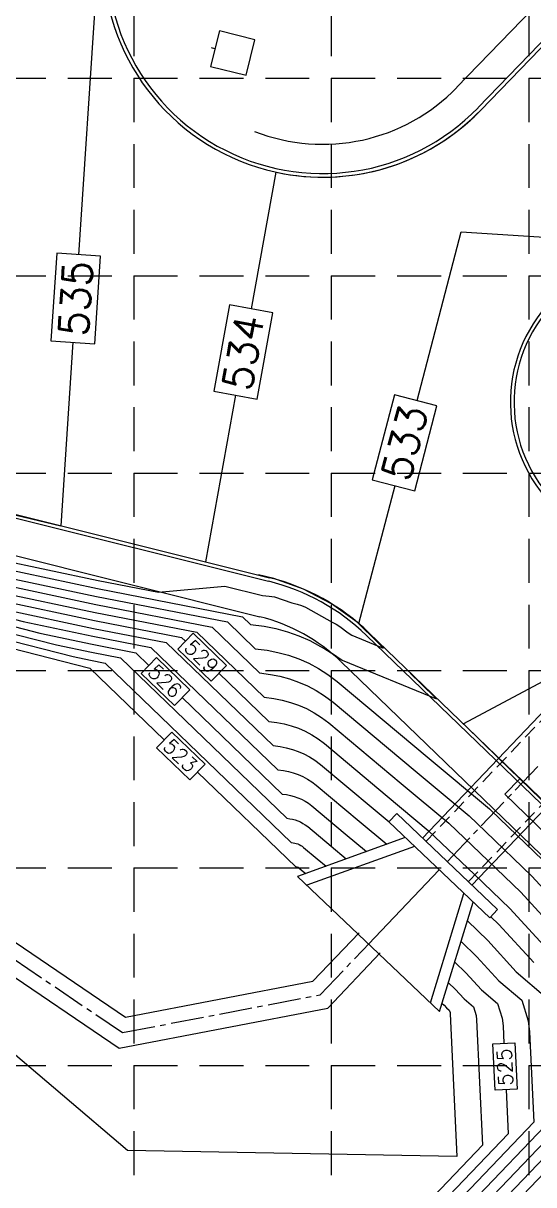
# Model space of a CAD drawing. Header units: feet. Extents: x 2597001 to 2598732, y 7017887 to 7019952.
# Drawn here: x 2598013.2 to 2598083, y 7018493.3 to 7018652.1 of the extents above; entities that cross this region are included whole.
import ezdxf

# ---------------------------------------------------------------- set-up
doc = ezdxf.new("R2010")
doc.units = ezdxf.units.FT
doc.header["$LTSCALE"] = 30
doc.header["$MEASUREMENT"] = 0
for name, pattern in [('18358A-BASE-GRAD$0$CENTER2', [1.125, 0.75, -0.125, 0.125, -0.125]), ('18358A-BASE-GRAD$0$HIDDEN2', [0.1875, 0.125, -0.0625]), ('HIDDEN', [0.375, 0.25, -0.125])]:
    doc.linetypes.add(name, pattern=pattern)
doc.layers.get('0').update_dxf_attribs({"linetype": 'CONTINUOUS'})
for name, color, linetype in [('18358A-BASE-GRAD$0$D-STORM-SYM', 1, 'CONTINUOUS'), ('GRID', 254, 'HIDDEN'), ('PC', 35, 'CONTINUOUS'), ('STORM', 5, 'CONTINUOUS')]:
    doc.layers.add(name, color=color, linetype=linetype)
for name, color, linetype, lineweight in [('18358A-BASE-SITE$0$A-Sidewalk', 241, 'CONTINUOUS', 20), ('18358A-BASE-SITE$0$A-Tree', 7, 'CONTINUOUS', 20), ('18358A-BASE-SITE$0$A-WALK', 241, 'CONTINUOUS', 20), ('18358A-BASE-SITE$0$Curb', 1, 'CONTINUOUS', 9)]:
    doc.layers.add(name, color=color, linetype=linetype, lineweight=lineweight)
doc.styles.add('L0.10-P', font='simplex.shx', dxfattribs={"height": 0.1})
doc.styles.add('L100', font='simplex.shx', dxfattribs={"height": 2})

# ---------------------------------------------------------------- blocks, each defined once
blk = doc.blocks.new('18358A-BASE-SITE$0$Treewell 60')
at = {"layer": '18358A-BASE-SITE$0$A-Tree'}
blk.add_line((-6, 0), (0, 0), dxfattribs=at)
blk.add_lwpolyline([(-66, -30), (-6, -30), (-6, 30), (-66, 30)], close=True, dxfattribs=at)

msp = doc.modelspace()

# ---------------------------------------------------------------- linework, layer by layer
at = {"color": 253, "linetype": '18358A-BASE-GRAD$0$CENTER2'}
msp.add_line((2598070.09, 7018536.36), (2598060.44, 7018526.22), dxfattribs=at)
msp.add_line((2598070.09, 7018536.36), (2598060.44, 7018526.22), dxfattribs=at)
at = {"layer": '18358A-BASE-GRAD$0$D-STORM-SYM', "color": 5}
for p, q in [((2598081.13, 7018548.84), (2598079.04, 7018546.69)), ((2598081.13, 7018548.84), (2598079.04, 7018546.69)), ((2598088.32, 7018541.9), (2598081.13, 7018548.84)), ((2598088.32, 7018541.9), (2598081.13, 7018548.84)), ((2598079.04, 7018546.69), (2598086.24, 7018539.74)), ((2598079.04, 7018546.69), (2598086.24, 7018539.74)), ((2598064.27, 7018544.05), (2598063.2, 7018542.92)), ((2598064.27, 7018544.05), (2598063.2, 7018542.92)), ((2598076.98, 7018529.79), (2598063.2, 7018542.92)), ((2598076.98, 7018529.79), (2598063.2, 7018542.92)), ((2598078.05, 7018530.92), (2598064.27, 7018544.05)), ((2598078.05, 7018530.92), (2598064.27, 7018544.05)), ((2598065.45, 7018540.77), (2598050.73, 7018535.47)), ((2598065.45, 7018540.77), (2598050.73, 7018535.47)), ((2598066.71, 7018539.57), (2598051.99, 7018534.27)), ((2598066.71, 7018539.57), (2598051.99, 7018534.27)), ((2598070.14, 7018516.98), (2598050.73, 7018535.47)), ((2598070.14, 7018516.98), (2598050.73, 7018535.47)), ((2598068.88, 7018518.18), (2598073.47, 7018533.14)), ((2598068.88, 7018518.18), (2598073.47, 7018533.14)), ((2598070.14, 7018516.98), (2598074.73, 7018531.94)), ((2598070.14, 7018516.98), (2598074.73, 7018531.94)), ((2598078.05, 7018530.92), (2598076.98, 7018529.79)), ((2598078.05, 7018530.92), (2598076.98, 7018529.79))]:
    msp.add_line(p, q, dxfattribs=at)
at = {"layer": '18358A-BASE-SITE$0$A-Sidewalk', "color": 7}
msp.add_line((2598072.51, 7018643.38), (2598132.65, 7018705.66), dxfattribs=at)
msp.add_arc((2598054.17, 7018661.09), 25.5, 248.5762, 316, dxfattribs=at)
at = {"layer": '18358A-BASE-SITE$0$A-WALK', "color": 7}
for p, q in [((2597965.12, 7018591.04), (2598045.56, 7018570.98)), ((2598093.94, 7018528.83), (2598056.66, 7018564.83))]:
    msp.add_line(p, q, dxfattribs=at)
msp.add_arc((2598039.64, 7018547.21), 24.5, 46, 76, dxfattribs=at)
at = {"layer": '18358A-BASE-SITE$0$Curb', "color": 7}
for p, q in [((2598075.39, 7018640.6), (2598150.2, 7018718.07)), ((2598075.75, 7018640.25), (2598150.56, 7018717.72)), ((2597956.7, 7018598.29), (2598046.77, 7018575.83)), ((2597961.13, 7018597.7), (2598046.89, 7018576.32)), ((2598097.41, 7018532.42), (2598060.13, 7018568.43)), ((2598097.76, 7018532.78), (2598060.48, 7018568.79))]:
    msp.add_line(p, q, dxfattribs=at)
for centre, radius, start, end in [((2598054.17, 7018661.09), 30, 165.4862, 316), ((2598054.17, 7018661.09), 29.5, 165.4862, 316), ((2598099.81, 7018600.31), 20, 136, 226), ((2598099.81, 7018600.31), 20, 136, 226), ((2598099.81, 7018600.31), 19.5, 136, 226), ((2598039.64, 7018547.21), 30, 46, 76), ((2598039.64, 7018547.21), 29.5, 46, 76)]:
    msp.add_arc(centre, radius, start, end, dxfattribs=at)
at = {"layer": 'GRID', "color": 252, "linetype": 'HIDDEN', "lineweight": 0, "ltscale": 0.8}
for p, q in [((2598028.33, 7018941.62), (2598028.33, 7017996.5)), ((2598055.33, 7018941.62), (2598055.33, 7017996.5)), ((2598082.33, 7018941.62), (2598082.33, 7017996.5)), ((2597029.33, 7018644.62), (2598703.33, 7018644.62)), ((2597029.33, 7018617.62), (2598703.33, 7018617.62)), ((2597029.33, 7018590.62), (2598703.33, 7018590.62)), ((2597029.33, 7018563.62), (2598703.33, 7018563.62)), ((2597029.33, 7018536.62), (2598703.33, 7018536.62)), ((2597029.33, 7018509.62), (2598703.33, 7018509.62))]:
    msp.add_line(p, q, dxfattribs=at)
at = {"layer": 'PC', "color": 35}
for p, q in [((2598125.06, 7018691.32), (2598075.75, 7018640.25)), ((2598023.91, 7018667.57), (2598020.8, 7018620.49)), ((2598047.77, 7018631.78), (2598044.39, 7018613.1)), ((2598067.07, 7018600.53), (2598073.09, 7018623.61)), ((2598073.09, 7018623.61), (2598093.24, 7018622.31)), ((2598017.81, 7018620.68), (2598017.02, 7018608.71)), ((2598023.8, 7018620.29), (2598017.81, 7018620.68)), ((2598023.01, 7018608.32), (2598023.8, 7018620.29)), ((2598041.44, 7018613.63), (2598039.3, 7018601.82)), ((2598047.34, 7018612.56), (2598041.44, 7018613.63)), ((2598045.21, 7018600.75), (2598047.34, 7018612.56)), ((2598017.02, 7018608.71), (2598023.01, 7018608.32)), ((2598020.01, 7018608.51), (2598018.36, 7018583.43)), ((2598039.3, 7018601.82), (2598045.21, 7018600.75)), ((2598042.26, 7018601.29), (2598038.14, 7018578.5)), ((2598063.96, 7018601.34), (2598060.93, 7018589.72)), ((2598069.77, 7018599.82), (2598063.96, 7018601.34)), ((2598066.74, 7018588.21), (2598069.77, 7018599.82)), ((2598060.93, 7018589.72), (2598066.74, 7018588.21)), ((2598059.11, 7018570.03), (2598064.04, 7018588.91)), ((2598085.59, 7018562.84), (2598073.38, 7018556.33))]:
    msp.add_line(p, q, dxfattribs=at)
at = {"layer": 'PC', "color": 35, "linetype": 'Continuous', "extrusion": (-0.230406, -0.973095, 0)}
msp.add_line((2598010.15, 7018585.38, 535), (2598018.36, 7018583.43, 535), dxfattribs=at)
msp.add_line((2598010.15, 7018585.38, 535), (2598018.36, 7018583.43, 535), dxfattribs=at)
at = {"layer": 'PC', "color": 35, "linetype": 'Continuous'}
for p, q in [((2597997.31, 7018581.47, 534), (2598023.47, 7018575.94, 534)), ((2597997.31, 7018581.47, 534), (2598023.47, 7018575.94, 534)), ((2597975.86, 7018578.92, 526), (2598015.51, 7018568.72, 526)), ((2597975.86, 7018578.92, 526), (2598015.51, 7018568.72, 526)), ((2598001.86, 7018578.28, 532), (2598023.26, 7018573.76, 532)), ((2598001.86, 7018578.28, 532), (2598023.26, 7018573.76, 532)), ((2597970.03, 7018577.39, 523), (2598022.33, 7018563.93, 523)), ((2597970.03, 7018577.39, 523), (2598022.33, 7018563.93, 523)), ((2598047.49, 7018576.19, 534), (2598045.39, 7018576.69, 534)), ((2598047.49, 7018576.19, 534), (2598045.39, 7018576.69, 534)), ((2598006.41, 7018575.09, 530), (2598023.05, 7018571.57, 530)), ((2598006.41, 7018575.09, 530), (2598023.05, 7018571.57, 530)), ((2598023.47, 7018575.94, 534), (2598031.73, 7018574.33, 534)), ((2598023.47, 7018575.94, 534), (2598031.73, 7018574.33, 534)), ((2598031.73, 7018574.33, 534), (2598040.8, 7018575.16, 534)), ((2598031.73, 7018574.33, 534), (2598040.8, 7018575.16, 534)), ((2597993.68, 7018573.32, 525), (2598017.78, 7018567.12, 525)), ((2597993.68, 7018573.32, 525), (2598017.78, 7018567.12, 525)), ((2598046.83, 7018573.81, 534), (2598047.55, 7018573.71, 534)), ((2598046.83, 7018573.81, 534), (2598047.55, 7018573.71, 534)), ((2598023.16, 7018572.67, 531), (2598039.05, 7018569.56, 531)), ((2598023.16, 7018572.67, 531), (2598039.05, 7018569.56, 531)), ((2598051.28, 7018572.5, 534), (2598051.83, 7018572.29, 534)), ((2598051.28, 7018572.5, 534), (2598051.83, 7018572.29, 534)), ((2598043.22, 7018570.97, 533), (2598044.31, 7018569.93, 533)), ((2598043.22, 7018570.97, 533), (2598044.31, 7018569.93, 533)), ((2598022.85, 7018569.39, 528), (2598032.78, 7018567.45, 528)), ((2598022.85, 7018569.39, 528), (2598032.78, 7018567.45, 528)), ((2598036.45, 7018568.72, 529), (2598041.01, 7018564.32, 529)), ((2598036.45, 7018568.72, 529), (2598041.01, 7018564.32, 529)), ((2598036.96, 7018568.86, 530), (2598046.16, 7018559.99, 530)), ((2598036.96, 7018568.86, 530), (2598046.16, 7018559.99, 530)), ((2598017.78, 7018567.12, 525), (2598022.54, 7018566.12, 525)), ((2598017.78, 7018567.12, 525), (2598022.54, 7018566.12, 525)), ((2598034.87, 7018568.16, 529), (2598035.41, 7018567.64, 529)), ((2598034.87, 7018568.16, 529), (2598035.41, 7018567.64, 529)), ((2598062.43, 7018566.68, 534), (2598061.72, 7018567.39, 534)), ((2598062.43, 7018566.68, 534), (2598061.72, 7018567.39, 534)), ((2598031.44, 7018565.39, 526), (2598036, 7018560.99, 526)), ((2598031.44, 7018565.39, 526), (2598036, 7018560.99, 526)), ((2598048.03, 7018566.1, 532), (2598049.47, 7018565.71, 532)), ((2598048.03, 7018566.1, 532), (2598049.47, 7018565.71, 532)), ((2598049.47, 7018565.71, 532), (2598050.88, 7018565.21, 532)), ((2598049.47, 7018565.71, 532), (2598050.88, 7018565.21, 532)), ((2598055.33, 7018566.06, 533), (2598055.37, 7018566.02, 533)), ((2598055.33, 7018566.06, 533), (2598055.37, 7018566.02, 533)), ((2598052.25, 7018564.61, 532), (2598053.58, 7018563.9, 532)), ((2598052.25, 7018564.61, 532), (2598053.58, 7018563.9, 532)), ((2598050.86, 7018562.05, 531), (2598052.09, 7018561.51, 531)), ((2598050.86, 7018562.05, 531), (2598052.09, 7018561.51, 531)), ((2598054.86, 7018563.09, 532), (2598056.14, 7018562.13, 532)), ((2598054.86, 7018563.09, 532), (2598056.14, 7018562.13, 532)), ((2598066.12, 7018563.28, 533), (2598066.15, 7018563.31, 533)), ((2598066.12, 7018563.28, 533), (2598066.15, 7018563.31, 533)), ((2598053.28, 7018560.87, 531), (2598054.42, 7018560.15, 531)), ((2598053.28, 7018560.87, 531), (2598054.42, 7018560.15, 531)), ((2598034.96, 7018559.91, 526), (2598048.63, 7018546.73, 526)), ((2598034.96, 7018559.91, 526), (2598048.63, 7018546.73, 526)), ((2598048.61, 7018559.58, 530), (2598049.74, 7018559.27, 530)), ((2598048.61, 7018559.58, 530), (2598049.74, 7018559.27, 530)), ((2598049.74, 7018559.27, 530), (2598050.85, 7018558.88, 530)), ((2598049.74, 7018559.27, 530), (2598050.85, 7018558.88, 530)), ((2598050.85, 7018558.88, 530), (2598051.93, 7018558.41, 530)), ((2598050.85, 7018558.88, 530), (2598051.93, 7018558.41, 530)), ((2598052.97, 7018557.85, 530), (2598053.98, 7018557.21, 530)), ((2598052.97, 7018557.85, 530), (2598053.98, 7018557.21, 530)), ((2598046.78, 7018556.67, 529), (2598047.9, 7018556.52, 529)), ((2598046.78, 7018556.67, 529), (2598047.9, 7018556.52, 529)), ((2598049.87, 7018556.06, 529), (2598050.83, 7018555.72, 529)), ((2598049.87, 7018556.06, 529), (2598050.83, 7018555.72, 529)), ((2598054.99, 7018556.46, 530), (2598064.9, 7018548.18, 530)), ((2598054.99, 7018556.46, 530), (2598064.9, 7018548.18, 530)), ((2598073.38, 7018556.33, 532), (2598073.38, 7018556.33, 532)), ((2598073.38, 7018556.33, 532), (2598073.38, 7018556.33, 532)), ((2598053.54, 7018554.27, 529), (2598054.42, 7018553.62, 529)), ((2598053.54, 7018554.27, 529), (2598054.42, 7018553.62, 529)), ((2598036.02, 7018548.65, 523), (2598031.46, 7018553.05, 523)), ((2598036.02, 7018548.65, 523), (2598031.46, 7018553.05, 523)), ((2598047.4, 7018553.36, 528), (2598048.35, 7018553.23, 528)), ((2598047.4, 7018553.36, 528), (2598048.35, 7018553.23, 528)), ((2598049.18, 7018553.07, 528), (2598050.01, 7018552.84, 528)), ((2598049.18, 7018553.07, 528), (2598050.01, 7018552.84, 528)), ((2598050.01, 7018552.84, 528), (2598050.81, 7018552.55, 528)), ((2598050.01, 7018552.84, 528), (2598050.81, 7018552.55, 528)), ((2598050.81, 7018552.55, 528), (2598051.6, 7018552.21, 528)), ((2598050.81, 7018552.55, 528), (2598051.6, 7018552.21, 528)), ((2598054.42, 7018553.62, 529), (2598062.98, 7018546.46, 529)), ((2598054.42, 7018553.62, 529), (2598062.98, 7018546.46, 529)), ((2598052.37, 7018551.8, 528), (2598053.1, 7018551.34, 528)), ((2598052.37, 7018551.8, 528), (2598053.1, 7018551.34, 528)), ((2598053.1, 7018551.34, 528), (2598053.84, 7018550.78, 528)), ((2598053.1, 7018551.34, 528), (2598053.84, 7018550.78, 528)), ((2598068.73, 7018551.61, 532), (2598076.96, 7018544.72, 532)), ((2598068.73, 7018551.61, 532), (2598076.96, 7018544.72, 532)), ((2598048.01, 7018550.05, 527), (2598048.79, 7018549.94, 527)), ((2598048.01, 7018550.05, 527), (2598048.79, 7018549.94, 527)), ((2598048.01, 7018550.05, 527), (2598048.79, 7018549.94, 527)), ((2598048.01, 7018550.05, 527), (2598048.79, 7018549.94, 527)), ((2598049.47, 7018549.81, 527), (2598050.14, 7018549.62, 527)), ((2598049.47, 7018549.81, 527), (2598050.14, 7018549.62, 527)), ((2598049.47, 7018549.81, 527), (2598050.14, 7018549.62, 527)), ((2598049.47, 7018549.81, 527), (2598050.14, 7018549.62, 527)), ((2598050.14, 7018549.62, 527), (2598050.8, 7018549.39, 527)), ((2598050.14, 7018549.62, 527), (2598050.8, 7018549.39, 527)), ((2598050.14, 7018549.62, 527), (2598050.8, 7018549.39, 527)), ((2598050.14, 7018549.62, 527), (2598050.8, 7018549.39, 527)), ((2598050.8, 7018549.39, 527), (2598051.44, 7018549.11, 527)), ((2598050.8, 7018549.39, 527), (2598051.44, 7018549.11, 527)), ((2598050.8, 7018549.39, 527), (2598051.44, 7018549.11, 527)), ((2598050.8, 7018549.39, 527), (2598051.44, 7018549.11, 527)), ((2598066.81, 7018549.89, 531), (2598074.17, 7018543.73, 531)), ((2598066.81, 7018549.89, 531), (2598074.17, 7018543.73, 531)), ((2598051.28, 7018546.01, 526), (2598051.76, 7018545.75, 526)), ((2598051.28, 7018546.01, 526), (2598051.76, 7018545.75, 526)), ((2598051.76, 7018545.75, 526), (2598052.22, 7018545.46, 526)), ((2598051.76, 7018545.75, 526), (2598052.22, 7018545.46, 526)), ((2598052.69, 7018545.11, 526), (2598057.24, 7018541.3, 526)), ((2598052.69, 7018545.11, 526), (2598057.24, 7018541.3, 526)), ((2598061.07, 7018544.74, 528), (2598063.22, 7018542.94, 528)), ((2598061.07, 7018544.74, 528), (2598063.22, 7018542.94, 528)), ((2598050.04, 7018543.29, 525), (2598050.41, 7018543.19, 525)), ((2598050.04, 7018543.29, 525), (2598050.41, 7018543.19, 525)), ((2598051.12, 7018542.91, 525), (2598051.46, 7018542.72, 525)), ((2598051.12, 7018542.91, 525), (2598051.46, 7018542.72, 525)), ((2598059.15, 7018543.02, 527), (2598062.93, 7018539.86, 527)), ((2598059.15, 7018543.02, 527), (2598062.93, 7018539.86, 527)), ((2598059.15, 7018543.02, 527), (2598062.93, 7018539.86, 527)), ((2598059.15, 7018543.02, 527), (2598062.93, 7018539.86, 527)), ((2598051.78, 7018542.52, 525), (2598052.11, 7018542.27, 525)), ((2598051.78, 7018542.52, 525), (2598052.11, 7018542.27, 525)), ((2598068.59, 7018541.76, 529), (2598074.92, 7018535.73, 529)), ((2598068.59, 7018541.76, 529), (2598074.92, 7018535.73, 529)), ((2598071.38, 7018542.75, 530), (2598075.67, 7018538.66, 530)), ((2598071.38, 7018542.75, 530), (2598075.67, 7018538.66, 530)), ((2598049.87, 7018540.1, 524), (2598050.11, 7018540.07, 524)), ((2598049.87, 7018540.1, 524), (2598050.11, 7018540.07, 524)), ((2598049.87, 7018540.1, 524), (2598050.11, 7018540.07, 524)), ((2598049.87, 7018540.1, 524), (2598050.11, 7018540.07, 524)), ((2598050.11, 7018540.07, 524), (2598050.33, 7018540.03, 524)), ((2598050.11, 7018540.07, 524), (2598050.33, 7018540.03, 524)), ((2598050.11, 7018540.07, 524), (2598050.33, 7018540.03, 524)), ((2598050.11, 7018540.07, 524), (2598050.33, 7018540.03, 524)), ((2598050.33, 7018540.03, 524), (2598050.54, 7018539.97, 524)), ((2598050.33, 7018540.03, 524), (2598050.54, 7018539.97, 524)), ((2598050.33, 7018540.03, 524), (2598050.54, 7018539.97, 524)), ((2598050.33, 7018540.03, 524), (2598050.54, 7018539.97, 524)), ((2598050.54, 7018539.97, 524), (2598050.75, 7018539.9, 524)), ((2598050.54, 7018539.97, 524), (2598050.75, 7018539.9, 524)), ((2598050.54, 7018539.97, 524), (2598050.75, 7018539.9, 524)), ((2598050.54, 7018539.97, 524), (2598050.75, 7018539.9, 524)), ((2598050.75, 7018539.9, 524), (2598050.96, 7018539.81, 524)), ((2598050.75, 7018539.9, 524), (2598050.96, 7018539.81, 524)), ((2598050.75, 7018539.9, 524), (2598050.96, 7018539.81, 524)), ((2598050.75, 7018539.9, 524), (2598050.96, 7018539.81, 524)), ((2598050.96, 7018539.81, 524), (2598051.15, 7018539.7, 524)), ((2598050.96, 7018539.81, 524), (2598051.15, 7018539.7, 524)), ((2598050.96, 7018539.81, 524), (2598051.15, 7018539.7, 524)), ((2598050.96, 7018539.81, 524), (2598051.15, 7018539.7, 524)), ((2598057.24, 7018541.3, 526), (2598060.16, 7018538.86, 526)), ((2598057.24, 7018541.3, 526), (2598060.16, 7018538.86, 526)), ((2598075.67, 7018538.66, 530), (2598081.23, 7018533.29, 530)), ((2598075.67, 7018538.66, 530), (2598081.23, 7018533.29, 530)), ((2598050.55, 7018536.78, 523), (2598050.62, 7018536.77, 523)), ((2598050.55, 7018536.78, 523), (2598050.62, 7018536.77, 523)), ((2598050.62, 7018536.77, 523), (2598050.68, 7018536.75, 523)), ((2598050.62, 7018536.77, 523), (2598050.68, 7018536.75, 523)), ((2598050.68, 7018536.75, 523), (2598050.74, 7018536.73, 523)), ((2598050.68, 7018536.75, 523), (2598050.74, 7018536.73, 523)), ((2598050.74, 7018536.73, 523), (2598050.79, 7018536.71, 523)), ((2598050.74, 7018536.73, 523), (2598050.79, 7018536.71, 523)), ((2598050.85, 7018536.68, 523), (2598050.91, 7018536.64, 523)), ((2598050.85, 7018536.68, 523), (2598050.91, 7018536.64, 523)), ((2598051.5, 7018536.15, 523), (2598051.84, 7018535.86, 523)), ((2598051.5, 7018536.15, 523), (2598051.84, 7018535.86, 523)), ((2598074.92, 7018535.73, 529), (2598079.73, 7018531.09, 529)), ((2598074.92, 7018535.73, 529), (2598079.73, 7018531.09, 529)), ((2598082.73, 7018535.5, 531), (2598090.15, 7018527.39, 531)), ((2598082.73, 7018535.5, 531), (2598090.15, 7018527.39, 531)), ((2598073.94, 7018529.37, 527), (2598076.74, 7018526.68, 527)), ((2598073.94, 7018529.37, 527), (2598076.74, 7018526.68, 527)), ((2598073.08, 7018526.56, 526), (2598075.24, 7018524.47, 526)), ((2598073.08, 7018526.56, 526), (2598075.24, 7018524.47, 526)), ((2598076.74, 7018526.68, 527), (2598080.62, 7018522.43, 527)), ((2598076.74, 7018526.68, 527), (2598080.62, 7018522.43, 527)), ((2598072.21, 7018523.74, 525), (2598073.74, 7018522.27, 525)), ((2598072.21, 7018523.74, 525), (2598073.74, 7018522.27, 525)), ((2598071.35, 7018520.92, 524), (2598072.24, 7018520.06, 524)), ((2598071.35, 7018520.92, 524), (2598072.24, 7018520.06, 524)), ((2598075.86, 7018519.95, 525), (2598078.06, 7018518.07, 525)), ((2598075.86, 7018519.95, 525), (2598078.06, 7018518.07, 525)), ((2598070.74, 7018517.86, 523), (2598071.09, 7018517.47, 523)), ((2598070.74, 7018517.86, 523), (2598071.09, 7018517.47, 523)), ((2598081.37, 7018518.52, 526), (2598082.26, 7018515.7, 526)), ((2598081.37, 7018518.52, 526), (2598082.26, 7018515.7, 526)), ((2598071.46, 7018517.16, 523), (2598071.57, 7018516.83, 523)), ((2598071.46, 7018517.16, 523), (2598071.57, 7018516.83, 523)), ((2598071.57, 7018516.83, 523), (2598071.59, 7018516.65, 523)), ((2598071.57, 7018516.83, 523), (2598071.59, 7018516.65, 523)), ((2598071.59, 7018516.65, 523), (2598072.51, 7018497.16, 523)), ((2598071.59, 7018516.65, 523), (2598072.51, 7018497.16, 523)), ((2598075.2, 7018515.84, 524), (2598076, 7018498.72, 524)), ((2598075.2, 7018515.84, 524), (2598076, 7018498.72, 524)), ((2598078.81, 7018515.03, 525), (2598078.92, 7018512.63, 525)), ((2598078.81, 7018515.03, 525), (2598078.92, 7018512.63, 525)), ((2598079.22, 7018506.3, 525), (2598079.5, 7018500.28, 525)), ((2598079.22, 7018506.3, 525), (2598079.5, 7018500.28, 525)), ((2598083, 7018501.84, 526), (2598052.82, 7018470.31, 526)), ((2598083, 7018501.84, 526), (2598052.82, 7018470.31, 526)), ((2598079.5, 7018500.28, 525), (2598059.38, 7018479.26, 525)), ((2598079.5, 7018500.28, 525), (2598059.38, 7018479.26, 525)), ((2598076, 7018498.72, 524), (2598065.95, 7018488.21, 524)), ((2598076, 7018498.72, 524), (2598065.95, 7018488.21, 524)), ((2598072.51, 7018497.16, 523), (2598027.5, 7018497.97, 523)), ((2598072.51, 7018497.16, 523), (2598027.5, 7018497.97, 523))]:
    msp.add_line(p, q, dxfattribs=at)
at = {"layer": 'PC', "color": 35, "linetype": 'Continuous', "extrusion": (-0.206857, -0.978371, 0)}
for p, q in [((2597999.59, 7018579.88, 533), (2598023.36, 7018574.85, 533)), ((2597999.59, 7018579.88, 533), (2598023.36, 7018574.85, 533)), ((2598004.14, 7018576.69, 531), (2598023.16, 7018572.67, 531)), ((2598004.14, 7018576.69, 531), (2598023.16, 7018572.67, 531)), ((2598010.96, 7018571.9, 528), (2598022.85, 7018569.39, 528)), ((2598010.96, 7018571.9, 528), (2598022.85, 7018569.39, 528)), ((2598013.23, 7018570.31, 527), (2598022.74, 7018568.3, 527)), ((2598013.23, 7018570.31, 527), (2598022.74, 7018568.3, 527)), ((2598013.23, 7018570.31, 527), (2598022.74, 7018568.3, 527)), ((2598013.23, 7018570.31, 527), (2598022.74, 7018568.3, 527)), ((2598015.51, 7018568.72, 526), (2598022.64, 7018567.21, 526)), ((2598015.51, 7018568.72, 526), (2598022.64, 7018567.21, 526)), ((2598020.06, 7018565.53, 524), (2598022.43, 7018565.02, 524)), ((2598020.06, 7018565.53, 524), (2598022.43, 7018565.02, 524)), ((2598020.06, 7018565.53, 524), (2598022.43, 7018565.02, 524)), ((2598020.06, 7018565.53, 524), (2598022.43, 7018565.02, 524))]:
    msp.add_line(p, q, dxfattribs=at)
at = {"layer": 'PC', "color": 35, "linetype": 'Continuous', "extrusion": (-0.249245, -0.96844, 0)}
for p, q in [((2597971.97, 7018577.9, 524), (2598020.06, 7018565.53, 524)), ((2597971.97, 7018577.9, 524), (2598020.06, 7018565.53, 524)), ((2597971.97, 7018577.9, 524), (2598020.06, 7018565.53, 524)), ((2597971.97, 7018577.9, 524), (2598020.06, 7018565.53, 524)), ((2597977.8, 7018579.43, 527), (2598013.23, 7018570.31, 527)), ((2597977.8, 7018579.43, 527), (2598013.23, 7018570.31, 527))]:
    msp.add_line(p, q, dxfattribs=at)
at = {"layer": 'PC', "color": 35, "linetype": 'Continuous', "extrusion": (-0.191611, -0.981471, 0)}
for p, q in [((2598023.36, 7018574.85, 533), (2598043.22, 7018570.97, 533)), ((2598023.36, 7018574.85, 533), (2598043.22, 7018570.97, 533)), ((2598023.26, 7018573.76, 532), (2598041.13, 7018570.27, 532)), ((2598023.26, 7018573.76, 532), (2598041.13, 7018570.27, 532)), ((2598023.05, 7018571.57, 530), (2598036.96, 7018568.86, 530)), ((2598023.05, 7018571.57, 530), (2598036.96, 7018568.86, 530)), ((2598022.95, 7018570.48, 529), (2598034.87, 7018568.16, 529)), ((2598022.95, 7018570.48, 529), (2598034.87, 7018568.16, 529)), ((2598022.64, 7018567.21, 526), (2598028.6, 7018566.04, 526)), ((2598022.64, 7018567.21, 526), (2598028.6, 7018566.04, 526)), ((2598022.74, 7018568.3, 527), (2598030.69, 7018566.75, 527)), ((2598022.74, 7018568.3, 527), (2598030.69, 7018566.75, 527)), ((2598022.74, 7018568.3, 527), (2598030.69, 7018566.75, 527)), ((2598022.74, 7018568.3, 527), (2598030.69, 7018566.75, 527)), ((2598022.54, 7018566.12, 525), (2598026.51, 7018565.34, 525)), ((2598022.54, 7018566.12, 525), (2598026.51, 7018565.34, 525)), ((2598022.43, 7018565.02, 524), (2598024.42, 7018564.64, 524)), ((2598022.43, 7018565.02, 524), (2598024.42, 7018564.64, 524)), ((2598022.43, 7018565.02, 524), (2598024.42, 7018564.64, 524)), ((2598022.43, 7018565.02, 524), (2598024.42, 7018564.64, 524))]:
    msp.add_line(p, q, dxfattribs=at)
at = {"layer": 'PC', "color": 35, "linetype": 'Continuous', "extrusion": (-0.240017, -0.970769, 0)}
msp.add_line((2598040.8, 7018575.16, 534), (2598045.92, 7018573.89, 534), dxfattribs=at)
msp.add_line((2598040.8, 7018575.16, 534), (2598045.92, 7018573.89, 534), dxfattribs=at)
at = {"layer": 'PC', "color": 35, "linetype": 'Continuous', "extrusion": (-0.334825, -0.94228, 0)}
for p, q in [((2598051.55, 7018574.75, 534), (2598047.49, 7018576.19, 534)), ((2598051.55, 7018574.75, 534), (2598047.49, 7018576.19, 534)), ((2598047.55, 7018573.71, 534), (2598049.94, 7018572.86, 534)), ((2598047.55, 7018573.71, 534), (2598049.94, 7018572.86, 534))]:
    msp.add_line(p, q, dxfattribs=at)
at = {"layer": 'PC', "color": 35, "linetype": 'Continuous', "extrusion": (-0.464087, -0.885789, 0)}
msp.add_line((2598055.37, 7018572.75, 534), (2598051.55, 7018574.75, 534), dxfattribs=at)
msp.add_line((2598055.37, 7018572.75, 534), (2598051.55, 7018574.75, 534), dxfattribs=at)
at = {"layer": 'PC', "color": 35, "linetype": 'Continuous', "extrusion": (0.206857, 0.978371, 0)}
msp.add_line((2598008.68, 7018573.5, 529), (2598022.95, 7018570.48, 529), dxfattribs=at)
msp.add_line((2598008.68, 7018573.5, 529), (2598022.95, 7018570.48, 529), dxfattribs=at)
at = {"layer": 'PC', "color": 35, "linetype": 'Continuous', "extrusion": (-0.088212, -0.996102, 0)}
msp.add_line((2598045.92, 7018573.89, 534), (2598046.83, 7018573.81, 534), dxfattribs=at)
msp.add_line((2598045.92, 7018573.89, 534), (2598046.83, 7018573.81, 534), dxfattribs=at)
at = {"layer": 'PC', "color": 35, "linetype": 'Continuous', "extrusion": (-0.225122, -0.974331, 0)}
msp.add_line((2598049.94, 7018572.86, 534), (2598050.65, 7018572.7, 534), dxfattribs=at)
msp.add_line((2598049.94, 7018572.86, 534), (2598050.65, 7018572.7, 534), dxfattribs=at)
at = {"layer": 'PC', "color": 35, "linetype": 'Continuous', "extrusion": (-0.291767, -0.956489, 0)}
msp.add_line((2598050.65, 7018572.7, 534), (2598051.28, 7018572.5, 534), dxfattribs=at)
msp.add_line((2598050.65, 7018572.7, 534), (2598051.28, 7018572.5, 534), dxfattribs=at)
at = {"layer": 'PC', "color": 35, "linetype": 'Continuous', "extrusion": (-0.495057, -0.868861, 0)}
msp.add_line((2598051.83, 7018572.29, 534), (2598055.45, 7018570.23, 534), dxfattribs=at)
msp.add_line((2598051.83, 7018572.29, 534), (2598055.45, 7018570.23, 534), dxfattribs=at)
at = {"layer": 'PC', "color": 35, "linetype": 'Continuous', "extrusion": (-0.584114, -0.811672, 0)}
msp.add_line((2598058.87, 7018570.23, 534), (2598055.37, 7018572.75, 534), dxfattribs=at)
msp.add_line((2598058.87, 7018570.23, 534), (2598055.37, 7018572.75, 534), dxfattribs=at)
at = {"layer": 'PC', "color": 35, "linetype": 'Continuous', "extrusion": (-0.694064, -0.719913, 0)}
for p, q in [((2598041.13, 7018570.27, 532), (2598044.92, 7018566.61, 532)), ((2598041.13, 7018570.27, 532), (2598044.92, 7018566.61, 532)), ((2598039.05, 7018569.56, 531), (2598045.54, 7018563.3, 531)), ((2598039.05, 7018569.56, 531), (2598045.54, 7018563.3, 531)), ((2598030.69, 7018566.75, 527), (2598048.01, 7018550.05, 527)), ((2598030.69, 7018566.75, 527), (2598048.01, 7018550.05, 527)), ((2598030.69, 7018566.75, 527), (2598048.01, 7018550.05, 527)), ((2598030.69, 7018566.75, 527), (2598048.01, 7018550.05, 527)), ((2598032.78, 7018567.45, 528), (2598047.4, 7018553.36, 528)), ((2598032.78, 7018567.45, 528), (2598047.4, 7018553.36, 528)), ((2598038.92, 7018562.16, 529), (2598034.36, 7018566.56, 529)), ((2598038.92, 7018562.16, 529), (2598034.36, 7018566.56, 529)), ((2598022.33, 7018563.93, 523), (2598032.5, 7018554.13, 523)), ((2598022.33, 7018563.93, 523), (2598032.5, 7018554.13, 523)), ((2598024.42, 7018564.64, 524), (2598049.87, 7018540.1, 524)), ((2598024.42, 7018564.64, 524), (2598049.87, 7018540.1, 524)), ((2598024.42, 7018564.64, 524), (2598049.87, 7018540.1, 524)), ((2598024.42, 7018564.64, 524), (2598049.87, 7018540.1, 524)), ((2598033.92, 7018558.83, 526), (2598029.36, 7018563.23, 526)), ((2598033.92, 7018558.83, 526), (2598029.36, 7018563.23, 526)), ((2598033.54, 7018555.21, 523), (2598038.1, 7018550.81, 523)), ((2598033.54, 7018555.21, 523), (2598038.1, 7018550.81, 523)), ((2598037.06, 7018549.73, 523), (2598050.48, 7018536.79, 523)), ((2598037.06, 7018549.73, 523), (2598050.48, 7018536.79, 523))]:
    msp.add_line(p, q, dxfattribs=at)
at = {"layer": 'PC', "color": 35, "linetype": 'Continuous', "extrusion": (-0.134108, -0.990967, 0)}
for p, q in [((2598044.31, 7018569.93, 533), (2598046.14, 7018569.68, 533)), ((2598044.31, 7018569.93, 533), (2598046.14, 7018569.68, 533)), ((2598044.92, 7018566.61, 532), (2598046.58, 7018566.39, 532)), ((2598044.92, 7018566.61, 532), (2598046.58, 7018566.39, 532)), ((2598045.54, 7018563.3, 531), (2598047.02, 7018563.1, 531)), ((2598045.54, 7018563.3, 531), (2598047.02, 7018563.1, 531)), ((2598046.16, 7018559.99, 530), (2598047.46, 7018559.81, 530)), ((2598046.16, 7018559.99, 530), (2598047.46, 7018559.81, 530)), ((2598048.63, 7018546.73, 526), (2598049.23, 7018546.65, 526)), ((2598048.63, 7018546.73, 526), (2598049.23, 7018546.65, 526)), ((2598049.25, 7018543.42, 525), (2598049.67, 7018543.36, 525)), ((2598049.25, 7018543.42, 525), (2598049.67, 7018543.36, 525)), ((2598050.48, 7018536.79, 523), (2598050.55, 7018536.78, 523)), ((2598050.48, 7018536.79, 523), (2598050.55, 7018536.78, 523))]:
    msp.add_line(p, q, dxfattribs=at)
at = {"layer": 'PC', "color": 35, "linetype": 'Continuous', "extrusion": (-0.441749, -0.897139, 0)}
msp.add_line((2598055.45, 7018570.23, 534), (2598056.01, 7018569.95, 534), dxfattribs=at)
msp.add_line((2598055.45, 7018570.23, 534), (2598056.01, 7018569.95, 534), dxfattribs=at)
at = {"layer": 'PC', "color": 35, "linetype": 'Continuous', "extrusion": (0.502877, 0.864358, 0)}
msp.add_line((2598056.01, 7018569.95, 534), (2598056.51, 7018569.66, 534), dxfattribs=at)
msp.add_line((2598056.01, 7018569.95, 534), (2598056.51, 7018569.66, 534), dxfattribs=at)
at = {"layer": 'PC', "color": 35, "linetype": 'Continuous', "extrusion": (0.705889, 0.708323, 0)}
msp.add_line((2598061.72, 7018567.39, 534), (2598058.87, 7018570.23, 534), dxfattribs=at)
msp.add_line((2598061.72, 7018567.39, 534), (2598058.87, 7018570.23, 534), dxfattribs=at)
at = {"layer": 'PC', "color": 35, "linetype": 'Continuous', "extrusion": (0.719913, -0.694064, 0)}
for p, q in [((2598034.36, 7018566.56, 529), (2598036.45, 7018568.72, 529)), ((2598034.36, 7018566.56, 529), (2598036.45, 7018568.72, 529)), ((2598029.36, 7018563.23, 526), (2598031.44, 7018565.39, 526)), ((2598029.36, 7018563.23, 526), (2598031.44, 7018565.39, 526)), ((2598041.01, 7018564.32, 529), (2598038.92, 7018562.16, 529)), ((2598041.01, 7018564.32, 529), (2598038.92, 7018562.16, 529)), ((2598036, 7018560.99, 526), (2598033.92, 7018558.83, 526)), ((2598036, 7018560.99, 526), (2598033.92, 7018558.83, 526)), ((2598031.46, 7018553.05, 523), (2598033.54, 7018555.21, 523)), ((2598031.46, 7018553.05, 523), (2598033.54, 7018555.21, 523)), ((2598038.1, 7018550.81, 523), (2598036.02, 7018548.65, 523)), ((2598038.1, 7018550.81, 523), (2598036.02, 7018548.65, 523))]:
    msp.add_line(p, q, dxfattribs=at)
at = {"layer": 'PC', "color": 35, "linetype": 'Continuous', "extrusion": (-0.193157, -0.981168, 0)}
for p, q in [((2598046.14, 7018569.68, 533), (2598047.75, 7018569.36, 533)), ((2598046.14, 7018569.68, 533), (2598047.75, 7018569.36, 533)), ((2598046.58, 7018566.39, 532), (2598048.03, 7018566.1, 532)), ((2598046.58, 7018566.39, 532), (2598048.03, 7018566.1, 532)), ((2598047.02, 7018563.1, 531), (2598048.32, 7018562.84, 531)), ((2598047.02, 7018563.1, 531), (2598048.32, 7018562.84, 531)), ((2598047.46, 7018559.81, 530), (2598048.61, 7018559.58, 530)), ((2598047.46, 7018559.81, 530), (2598048.61, 7018559.58, 530)), ((2598047.9, 7018556.52, 529), (2598048.89, 7018556.33, 529)), ((2598047.9, 7018556.52, 529), (2598048.89, 7018556.33, 529)), ((2598048.35, 7018553.23, 528), (2598049.18, 7018553.07, 528)), ((2598048.35, 7018553.23, 528), (2598049.18, 7018553.07, 528)), ((2598048.79, 7018549.94, 527), (2598049.47, 7018549.81, 527)), ((2598048.79, 7018549.94, 527), (2598049.47, 7018549.81, 527)), ((2598048.79, 7018549.94, 527), (2598049.47, 7018549.81, 527)), ((2598048.79, 7018549.94, 527), (2598049.47, 7018549.81, 527)), ((2598049.23, 7018546.65, 526), (2598049.76, 7018546.55, 526)), ((2598049.23, 7018546.65, 526), (2598049.76, 7018546.55, 526)), ((2598049.67, 7018543.36, 525), (2598050.04, 7018543.29, 525)), ((2598049.67, 7018543.36, 525), (2598050.04, 7018543.29, 525))]:
    msp.add_line(p, q, dxfattribs=at)
at = {"layer": 'PC', "color": 35, "linetype": 'Continuous', "extrusion": (-0.264469, -0.964394, 0)}
for p, q in [((2598047.75, 7018569.36, 533), (2598049.33, 7018568.93, 533)), ((2598047.75, 7018569.36, 533), (2598049.33, 7018568.93, 533)), ((2598048.32, 7018562.84, 531), (2598049.6, 7018562.49, 531)), ((2598048.32, 7018562.84, 531), (2598049.6, 7018562.49, 531)), ((2598048.89, 7018556.33, 529), (2598049.87, 7018556.06, 529)), ((2598048.89, 7018556.33, 529), (2598049.87, 7018556.06, 529)), ((2598049.76, 7018546.55, 526), (2598050.27, 7018546.4, 526)), ((2598049.76, 7018546.55, 526), (2598050.27, 7018546.4, 526))]:
    msp.add_line(p, q, dxfattribs=at)
at = {"layer": 'PC', "color": 35, "linetype": 'Continuous', "extrusion": (-0.334531, -0.942385, 0)}
for p, q in [((2598049.33, 7018568.93, 533), (2598050.89, 7018568.37, 533)), ((2598049.33, 7018568.93, 533), (2598050.89, 7018568.37, 533)), ((2598049.6, 7018562.49, 531), (2598050.86, 7018562.05, 531)), ((2598049.6, 7018562.49, 531), (2598050.86, 7018562.05, 531)), ((2598050.27, 7018546.4, 526), (2598050.78, 7018546.22, 526)), ((2598050.27, 7018546.4, 526), (2598050.78, 7018546.22, 526)), ((2598050.41, 7018543.19, 525), (2598050.77, 7018543.06, 525)), ((2598050.41, 7018543.19, 525), (2598050.77, 7018543.06, 525))]:
    msp.add_line(p, q, dxfattribs=at)
at = {"layer": 'PC', "color": 35, "linetype": 'Continuous', "extrusion": (-0.402941, -0.915226, 0)}
for p, q in [((2598050.89, 7018568.37, 533), (2598052.41, 7018567.71, 533)), ((2598050.89, 7018568.37, 533), (2598052.41, 7018567.71, 533)), ((2598050.88, 7018565.21, 532), (2598052.25, 7018564.61, 532)), ((2598050.88, 7018565.21, 532), (2598052.25, 7018564.61, 532)), ((2598050.83, 7018555.72, 529), (2598051.76, 7018555.31, 529)), ((2598050.83, 7018555.72, 529), (2598051.76, 7018555.31, 529)), ((2598050.78, 7018546.22, 526), (2598051.28, 7018546.01, 526)), ((2598050.78, 7018546.22, 526), (2598051.28, 7018546.01, 526)), ((2598050.77, 7018543.06, 525), (2598051.12, 7018542.91, 525)), ((2598050.77, 7018543.06, 525), (2598051.12, 7018542.91, 525))]:
    msp.add_line(p, q, dxfattribs=at)
at = {"layer": 'PC', "color": 35, "linetype": 'Continuous', "extrusion": (-0.612393, -0.790554, 0)}
msp.add_line((2598056.51, 7018569.66, 534), (2598057.66, 7018568.77, 534), dxfattribs=at)
msp.add_line((2598056.51, 7018569.66, 534), (2598057.66, 7018568.77, 534), dxfattribs=at)
at = {"layer": 'PC', "color": 35, "linetype": 'Continuous', "extrusion": (-0.572065, -0.820208, 0)}
for p, q in [((2598057.66, 7018568.77, 534), (2598058.13, 7018568.44, 534)), ((2598057.66, 7018568.77, 534), (2598058.13, 7018568.44, 534)), ((2598055.37, 7018566.02, 533), (2598056.8, 7018565.03, 533)), ((2598055.37, 7018566.02, 533), (2598056.8, 7018565.03, 533))]:
    msp.add_line(p, q, dxfattribs=at)
at = {"layer": 'PC', "color": 35, "linetype": 'Continuous', "extrusion": (0.380307, 0.92486, 0)}
msp.add_line((2598058.13, 7018568.44, 534), (2598062.43, 7018566.68, 534), dxfattribs=at)
msp.add_line((2598058.13, 7018568.44, 534), (2598062.43, 7018566.68, 534), dxfattribs=at)
at = {"layer": 'PC', "color": 35, "linetype": 'Continuous', "extrusion": (-0.469299, -0.883039, 0)}
for p, q in [((2598052.41, 7018567.71, 533), (2598053.88, 7018566.92, 533)), ((2598052.41, 7018567.71, 533), (2598053.88, 7018566.92, 533)), ((2598052.09, 7018561.51, 531), (2598053.28, 7018560.87, 531)), ((2598052.09, 7018561.51, 531), (2598053.28, 7018560.87, 531)), ((2598051.93, 7018558.41, 530), (2598052.97, 7018557.85, 530)), ((2598051.93, 7018558.41, 530), (2598052.97, 7018557.85, 530)), ((2598051.76, 7018555.31, 529), (2598052.67, 7018554.82, 529)), ((2598051.76, 7018555.31, 529), (2598052.67, 7018554.82, 529)), ((2598051.6, 7018552.21, 528), (2598052.37, 7018551.8, 528)), ((2598051.6, 7018552.21, 528), (2598052.37, 7018551.8, 528)), ((2598051.44, 7018549.11, 527), (2598052.06, 7018548.77, 527)), ((2598051.44, 7018549.11, 527), (2598052.06, 7018548.77, 527)), ((2598051.44, 7018549.11, 527), (2598052.06, 7018548.77, 527)), ((2598051.44, 7018549.11, 527), (2598052.06, 7018548.77, 527)), ((2598050.79, 7018536.71, 523), (2598050.85, 7018536.68, 523)), ((2598050.79, 7018536.71, 523), (2598050.85, 7018536.68, 523))]:
    msp.add_line(p, q, dxfattribs=at)
at = {"layer": 'PC', "color": 35, "linetype": 'Continuous', "extrusion": (0.533214, 0.84598, 0)}
for p, q in [((2598053.88, 7018566.92, 533), (2598054.45, 7018566.57, 533)), ((2598053.88, 7018566.92, 533), (2598054.45, 7018566.57, 533)), ((2598052.67, 7018554.82, 529), (2598053.54, 7018554.27, 529)), ((2598052.67, 7018554.82, 529), (2598053.54, 7018554.27, 529)), ((2598051.46, 7018542.72, 525), (2598051.78, 7018542.52, 525)), ((2598051.46, 7018542.72, 525), (2598051.78, 7018542.52, 525)), ((2598051.15, 7018539.7, 524), (2598051.35, 7018539.58, 524)), ((2598051.15, 7018539.7, 524), (2598051.35, 7018539.58, 524)), ((2598051.15, 7018539.7, 524), (2598051.35, 7018539.58, 524)), ((2598051.15, 7018539.7, 524), (2598051.35, 7018539.58, 524))]:
    msp.add_line(p, q, dxfattribs=at)
at = {"layer": 'PC', "color": 35, "linetype": 'Continuous', "extrusion": (0.694064, 0.719913, 0)}
for p, q in [((2598026.51, 7018565.34, 525), (2598049.25, 7018543.42, 525)), ((2598026.51, 7018565.34, 525), (2598049.25, 7018543.42, 525)), ((2598028.6, 7018566.04, 526), (2598030.4, 7018564.31, 526)), ((2598028.6, 7018566.04, 526), (2598030.4, 7018564.31, 526)), ((2598039.96, 7018563.24, 529), (2598046.78, 7018556.67, 529)), ((2598039.96, 7018563.24, 529), (2598046.78, 7018556.67, 529))]:
    msp.add_line(p, q, dxfattribs=at)
at = {"layer": 'PC', "color": 35, "linetype": 'Continuous', "extrusion": (-0.502877, -0.864358, 0)}
msp.add_line((2598054.45, 7018566.57, 533), (2598055.33, 7018566.06, 533), dxfattribs=at)
msp.add_line((2598054.45, 7018566.57, 533), (2598055.33, 7018566.06, 533), dxfattribs=at)
at = {"layer": 'PC', "color": 35, "linetype": 'Continuous', "extrusion": (-0.533214, -0.84598, 0)}
for p, q in [((2598053.58, 7018563.9, 532), (2598054.86, 7018563.09, 532)), ((2598053.58, 7018563.9, 532), (2598054.86, 7018563.09, 532)), ((2598052.06, 7018548.77, 527), (2598052.66, 7018548.4, 527)), ((2598052.06, 7018548.77, 527), (2598052.66, 7018548.4, 527)), ((2598052.06, 7018548.77, 527), (2598052.66, 7018548.4, 527)), ((2598052.06, 7018548.77, 527), (2598052.66, 7018548.4, 527))]:
    msp.add_line(p, q, dxfattribs=at)
at = {"layer": 'PC', "color": 35, "linetype": 'Continuous', "extrusion": (-0.380307, -0.92486, 0)}
msp.add_line((2598056.8, 7018565.03, 533), (2598069.69, 7018559.73, 533), dxfattribs=at)
msp.add_line((2598056.8, 7018565.03, 533), (2598069.69, 7018559.73, 533), dxfattribs=at)
at = {"layer": 'PC', "color": 35, "linetype": 'Continuous', "extrusion": (0.641546, 0.767084, 0)}
for p, q in [((2598056.14, 7018562.13, 532), (2598068.73, 7018551.61, 532)), ((2598056.14, 7018562.13, 532), (2598068.73, 7018551.61, 532)), ((2598055.57, 7018559.3, 531), (2598066.81, 7018549.89, 531)), ((2598055.57, 7018559.3, 531), (2598066.81, 7018549.89, 531)), ((2598050.96, 7018536.6, 523), (2598051.5, 7018536.15, 523)), ((2598050.96, 7018536.6, 523), (2598051.5, 7018536.15, 523))]:
    msp.add_line(p, q, dxfattribs=at)
at = {"layer": 'PC', "color": 35, "linetype": 'Continuous', "extrusion": (-0.705889, -0.708323, 0)}
msp.add_line((2598067.55, 7018561.86, 533), (2598066.12, 7018563.28, 533), dxfattribs=at)
msp.add_line((2598067.55, 7018561.86, 533), (2598066.12, 7018563.28, 533), dxfattribs=at)
at = {"layer": 'PC', "color": 35, "linetype": 'Continuous', "extrusion": (-0.705946, -0.708266, 0)}
msp.add_line((2598069.69, 7018559.73, 533), (2598067.55, 7018561.86, 533), dxfattribs=at)
msp.add_line((2598069.69, 7018559.73, 533), (2598067.55, 7018561.86, 533), dxfattribs=at)
at = {"layer": 'PC', "color": 35, "linetype": 'Continuous', "extrusion": (0.598162, 0.801375, 0)}
msp.add_line((2598054.42, 7018560.15, 531), (2598055.57, 7018559.3, 531), dxfattribs=at)
msp.add_line((2598054.42, 7018560.15, 531), (2598055.57, 7018559.3, 531), dxfattribs=at)
at = {"layer": 'PC', "color": 35, "linetype": 'Continuous', "extrusion": (-0.598162, -0.801375, 0)}
for p, q in [((2598053.98, 7018557.21, 530), (2598054.99, 7018556.46, 530)), ((2598053.98, 7018557.21, 530), (2598054.99, 7018556.46, 530)), ((2598052.66, 7018548.4, 527), (2598053.26, 7018547.95, 527)), ((2598052.66, 7018548.4, 527), (2598053.26, 7018547.95, 527)), ((2598052.66, 7018548.4, 527), (2598053.26, 7018547.95, 527)), ((2598052.66, 7018548.4, 527), (2598053.26, 7018547.95, 527)), ((2598052.22, 7018545.46, 526), (2598052.69, 7018545.11, 526)), ((2598052.22, 7018545.46, 526), (2598052.69, 7018545.11, 526)), ((2598051.35, 7018539.58, 524), (2598051.54, 7018539.44, 524)), ((2598051.35, 7018539.58, 524), (2598051.54, 7018539.44, 524)), ((2598051.35, 7018539.58, 524), (2598051.54, 7018539.44, 524)), ((2598051.35, 7018539.58, 524), (2598051.54, 7018539.44, 524)), ((2598050.91, 7018536.64, 523), (2598050.96, 7018536.6, 523)), ((2598050.91, 7018536.64, 523), (2598050.96, 7018536.6, 523))]:
    msp.add_line(p, q, dxfattribs=at)
at = {"layer": 'PC', "color": 35, "linetype": 'Continuous', "extrusion": (-0.698655, -0.715459, 0)}
msp.add_line((2598078.2, 7018551.62, 532), (2598073.38, 7018556.33, 532), dxfattribs=at)
msp.add_line((2598078.2, 7018551.62, 532), (2598073.38, 7018556.33, 532), dxfattribs=at)
at = {"layer": 'PC', "color": 35, "linetype": 'Continuous', "extrusion": (0.698655, 0.715459, 0)}
msp.add_line((2598081.09, 7018548.8, 532), (2598078.2, 7018551.62, 532), dxfattribs=at)
msp.add_line((2598081.09, 7018548.8, 532), (2598078.2, 7018551.62, 532), dxfattribs=at)
at = {"layer": 'PC', "color": 35, "linetype": 'Continuous', "extrusion": (-0.641546, -0.767084, 0)}
for p, q in [((2598053.84, 7018550.78, 528), (2598061.07, 7018544.74, 528)), ((2598053.84, 7018550.78, 528), (2598061.07, 7018544.74, 528)), ((2598053.26, 7018547.95, 527), (2598059.15, 7018543.02, 527)), ((2598053.26, 7018547.95, 527), (2598059.15, 7018543.02, 527)), ((2598053.26, 7018547.95, 527), (2598059.15, 7018543.02, 527)), ((2598053.26, 7018547.95, 527), (2598059.15, 7018543.02, 527)), ((2598052.11, 7018542.27, 525), (2598055.32, 7018539.59, 525)), ((2598052.11, 7018542.27, 525), (2598055.32, 7018539.59, 525)), ((2598051.54, 7018539.44, 524), (2598053.41, 7018537.87, 524)), ((2598051.54, 7018539.44, 524), (2598053.41, 7018537.87, 524)), ((2598051.54, 7018539.44, 524), (2598053.41, 7018537.87, 524)), ((2598051.54, 7018539.44, 524), (2598053.41, 7018537.87, 524))]:
    msp.add_line(p, q, dxfattribs=at)
at = {"layer": 'PC', "color": 35, "linetype": 'Continuous', "extrusion": (-0.641893, -0.766795, 0)}
for p, q in [((2598064.9, 7018548.18, 530), (2598071.38, 7018542.75, 530)), ((2598064.9, 7018548.18, 530), (2598071.38, 7018542.75, 530)), ((2598055.32, 7018539.59, 525), (2598057.38, 7018537.86, 525)), ((2598055.32, 7018539.59, 525), (2598057.38, 7018537.86, 525)), ((2598053.41, 7018537.87, 524), (2598054.61, 7018536.86, 524)), ((2598053.41, 7018537.87, 524), (2598054.61, 7018536.86, 524)), ((2598053.41, 7018537.87, 524), (2598054.61, 7018536.86, 524)), ((2598053.41, 7018537.87, 524), (2598054.61, 7018536.86, 524))]:
    msp.add_line(p, q, dxfattribs=at)
at = {"layer": 'PC', "color": 35, "linetype": 'Continuous', "extrusion": (-0.694656, -0.719342, 0)}
for p, q in [((2598085.37, 7018544.67, 532), (2598081.09, 7018548.8, 532)), ((2598085.37, 7018544.67, 532), (2598081.09, 7018548.8, 532)), ((2598076.42, 7018541.59, 531), (2598082.73, 7018535.5, 531)), ((2598076.42, 7018541.59, 531), (2598082.73, 7018535.5, 531)), ((2598077.13, 7018529.95, 528), (2598078.23, 7018528.88, 528)), ((2598077.13, 7018529.95, 528), (2598078.23, 7018528.88, 528))]:
    msp.add_line(p, q, dxfattribs=at)
at = {"layer": 'PC', "color": 35, "linetype": 'Continuous', "extrusion": (0.641893, 0.766795, 0)}
msp.add_line((2598062.98, 7018546.46, 529), (2598068.59, 7018541.76, 529), dxfattribs=at)
msp.add_line((2598062.98, 7018546.46, 529), (2598068.59, 7018541.76, 529), dxfattribs=at)
at = {"layer": 'PC', "color": 35, "linetype": 'Continuous', "extrusion": (-0.689691, -0.724104, 0)}
for p, q in [((2598076.96, 7018544.72, 532), (2598077.16, 7018544.52, 532)), ((2598076.96, 7018544.72, 532), (2598077.16, 7018544.52, 532)), ((2598074.17, 7018543.73, 531), (2598076.42, 7018541.59, 531)), ((2598074.17, 7018543.73, 531), (2598076.42, 7018541.59, 531))]:
    msp.add_line(p, q, dxfattribs=at)
at = {"layer": 'PC', "color": 35, "linetype": 'Continuous', "extrusion": (0.694656, 0.719342, 0)}
for p, q in [((2598077.16, 7018544.52, 532), (2598084.23, 7018537.7, 532)), ((2598077.16, 7018544.52, 532), (2598084.23, 7018537.7, 532)), ((2598070.49, 7018518.1, 523), (2598070.74, 7018517.86, 523)), ((2598070.49, 7018518.1, 523), (2598070.74, 7018517.86, 523))]:
    msp.add_line(p, q, dxfattribs=at)
at = {"layer": 'PC', "color": 35, "linetype": 'Continuous', "extrusion": (0.73757, 0.67527, 0)}
for p, q in [((2598081.23, 7018533.29, 530), (2598087.77, 7018526.15, 530)), ((2598081.23, 7018533.29, 530), (2598087.77, 7018526.15, 530)), ((2598079.73, 7018531.09, 529), (2598085.38, 7018524.91, 529)), ((2598079.73, 7018531.09, 529), (2598085.38, 7018524.91, 529)), ((2598078.23, 7018528.88, 528), (2598083, 7018523.67, 528)), ((2598078.23, 7018528.88, 528), (2598083, 7018523.67, 528)), ((2598075.24, 7018524.47, 526), (2598078.24, 7018521.19, 526)), ((2598075.24, 7018524.47, 526), (2598078.24, 7018521.19, 526)), ((2598073.74, 7018522.27, 525), (2598075.86, 7018519.95, 525)), ((2598073.74, 7018522.27, 525), (2598075.86, 7018519.95, 525)), ((2598072.24, 7018520.06, 524), (2598073.48, 7018518.71, 524)), ((2598072.24, 7018520.06, 524), (2598073.48, 7018518.71, 524))]:
    msp.add_line(p, q, dxfattribs=at)
at = {"layer": 'PC', "color": 35, "linetype": 'Continuous', "extrusion": (-0.647568, -0.762008, 0)}
msp.add_line((2598027.5, 7018497.97, 523), (2597998.5, 7018522.61, 523), dxfattribs=at)
msp.add_line((2598027.5, 7018497.97, 523), (2597998.5, 7018522.61, 523), dxfattribs=at)
at = {"layer": 'PC', "color": 35, "linetype": 'Continuous', "extrusion": (0.64983, 0.76008, 0)}
for p, q in [((2598080.62, 7018522.43, 527), (2598084.67, 7018518.97, 527)), ((2598080.62, 7018522.43, 527), (2598084.67, 7018518.97, 527)), ((2598073.48, 7018518.71, 524), (2598074.76, 7018517.61, 524)), ((2598073.48, 7018518.71, 524), (2598074.76, 7018517.61, 524)), ((2598071.09, 7018517.47, 523), (2598071.46, 7018517.16, 523)), ((2598071.09, 7018517.47, 523), (2598071.46, 7018517.16, 523))]:
    msp.add_line(p, q, dxfattribs=at)
at = {"layer": 'PC', "color": 35, "linetype": 'Continuous', "extrusion": (-0.64983, -0.76008, 0)}
msp.add_line((2598078.24, 7018521.19, 526), (2598081.37, 7018518.52, 526), dxfattribs=at)
msp.add_line((2598078.24, 7018521.19, 526), (2598081.37, 7018518.52, 526), dxfattribs=at)
at = {"layer": 'PC', "color": 35, "linetype": 'Continuous', "extrusion": (0.953692, 0.300785, 0)}
for p, q in [((2598074.76, 7018517.61, 524), (2598075.13, 7018516.45, 524)), ((2598074.76, 7018517.61, 524), (2598075.13, 7018516.45, 524)), ((2598078.06, 7018518.07, 525), (2598078.69, 7018516.07, 525)), ((2598078.06, 7018518.07, 525), (2598078.69, 7018516.07, 525))]:
    msp.add_line(p, q, dxfattribs=at)
at = {"layer": 'PC', "color": 35, "linetype": 'Continuous', "extrusion": (0.994068, 0.108759, 0)}
for p, q in [((2598075.13, 7018516.45, 524), (2598075.2, 7018515.84, 524)), ((2598075.13, 7018516.45, 524), (2598075.2, 7018515.84, 524)), ((2598078.69, 7018516.07, 525), (2598078.81, 7018515.03, 525)), ((2598078.69, 7018516.07, 525), (2598078.81, 7018515.03, 525)), ((2598082.26, 7018515.7, 526), (2598082.42, 7018514.22, 526)), ((2598082.26, 7018515.7, 526), (2598082.42, 7018514.22, 526))]:
    msp.add_line(p, q, dxfattribs=at)
at = {"layer": 'PC', "color": 35, "linetype": 'Continuous', "extrusion": (0.998888, 0.047139, 0)}
for p, q in [((2598082.42, 7018514.22, 526), (2598083, 7018501.84, 526)), ((2598082.42, 7018514.22, 526), (2598083, 7018501.84, 526)), ((2598077.72, 7018506.23, 525), (2598077.42, 7018512.56, 525)), ((2598077.72, 7018506.23, 525), (2598077.42, 7018512.56, 525)), ((2598080.42, 7018512.7, 525), (2598080.72, 7018506.37, 525)), ((2598080.42, 7018512.7, 525), (2598080.72, 7018506.37, 525))]:
    msp.add_line(p, q, dxfattribs=at)
at = {"layer": 'PC', "color": 35, "linetype": 'Continuous', "extrusion": (0.047139, -0.998888, 0)}
for p, q in [((2598077.42, 7018512.56, 525), (2598080.42, 7018512.7, 525)), ((2598077.42, 7018512.56, 525), (2598080.42, 7018512.7, 525)), ((2598080.72, 7018506.37, 525), (2598077.72, 7018506.23, 525)), ((2598080.72, 7018506.37, 525), (2598077.72, 7018506.23, 525))]:
    msp.add_line(p, q, dxfattribs=at)
at = {"layer": 'PC', "color": 35, "linetype": 'Continuous', "extrusion": (0.722461, -0.691412, 0)}
for p, q in [((2598097, 7018508.08, 530), (2598026.58, 7018434.51, 530)), ((2598097, 7018508.08, 530), (2598026.58, 7018434.51, 530)), ((2598093.5, 7018506.52, 529), (2598033.14, 7018443.46, 529)), ((2598093.5, 7018506.52, 529), (2598033.14, 7018443.46, 529)), ((2598090, 7018504.96, 528), (2598039.7, 7018452.41, 528)), ((2598090, 7018504.96, 528), (2598039.7, 7018452.41, 528)), ((2598086.5, 7018503.4, 527), (2598046.26, 7018461.36, 527)), ((2598086.5, 7018503.4, 527), (2598046.26, 7018461.36, 527))]:
    msp.add_line(p, q, dxfattribs=at)
at = {"layer": 'PC', "color": 35}
msp.add_arc((2598054.17, 7018661.09), 30, 257.6836, 316.0001, dxfattribs=at)
at = {"layer": 'STORM', "color": 170}
for p, q in [((2598067.79, 7018540.7), (2598109.16, 7018584.14)), ((2598067.79, 7018540.7), (2598109.16, 7018584.14)), ((2598074.54, 7018534.26), (2598115.91, 7018577.7)), ((2598074.54, 7018534.26), (2598115.91, 7018577.7)), ((2597957.91, 7018563.2), (2598027.23, 7018516.22)), ((2597957.91, 7018563.2), (2598027.23, 7018516.22)), ((2597954.31, 7018560.81), (2598026.36, 7018511.97)), ((2597954.31, 7018560.81), (2598026.36, 7018511.97)), ((2598052.82, 7018521.13), (2598059.13, 7018527.75)), ((2598052.82, 7018521.13), (2598059.13, 7018527.75)), ((2598054.84, 7018517.44), (2598062.03, 7018524.99)), ((2598054.84, 7018517.44), (2598062.03, 7018524.99)), ((2598027.23, 7018516.22), (2598052.82, 7018521.13)), ((2598027.23, 7018516.22), (2598052.82, 7018521.13)), ((2598026.36, 7018511.97), (2598054.84, 7018517.44)), ((2598026.36, 7018511.97), (2598054.84, 7018517.44))]:
    msp.add_line(p, q, dxfattribs=at)
at = {"layer": 'STORM', "color": 170, "linetype": '18358A-BASE-GRAD$0$HIDDEN2', "ltscale": 0.5}
for p, q in [((2598068.27, 7018540.24), (2598109.64, 7018583.68)), ((2598068.27, 7018540.24), (2598109.64, 7018583.68)), ((2598074.06, 7018534.72), (2598115.43, 7018578.16)), ((2598074.06, 7018534.72), (2598115.43, 7018578.16))]:
    msp.add_line(p, q, dxfattribs=at)
at = {"layer": 'STORM', "linetype": '18358A-BASE-GRAD$0$CENTER2', "ltscale": 0.2}
for p, q in [((2598071.16, 7018537.48), (2598112.12, 7018580.48)), ((2598071.16, 7018537.48), (2598112.12, 7018580.48)), ((2597956.11, 7018562.01), (2598026.8, 7018514.1)), ((2597956.11, 7018562.01), (2598026.8, 7018514.1)), ((2598053.83, 7018519.29), (2598060.58, 7018526.37)), ((2598053.83, 7018519.29), (2598060.58, 7018526.37)), ((2598026.8, 7018514.1), (2598053.83, 7018519.29)), ((2598026.8, 7018514.1), (2598053.83, 7018519.29))]:
    msp.add_line(p, q, dxfattribs=at)

# ---------------------------------------------------------------- block references
at = {"layer": '18358A-BASE-SITE$0$A-Tree', "xscale": 0.08333333333333466, "yscale": 0.08333333333333466, "zscale": 0.08333333333333333, "rotation": 166.000031000045}
msp.add_blockref('18358A-BASE-SITE$0$Treewell 60', (2598038.95, 7018648.78), dxfattribs=at)

# ---------------------------------------------------------------- texts
at = {"layer": 'PC', "color": 35}
for s, height, rotation, style, p in [('535', 4, 86.227, 'L100', (2598022.07, 7018609.24)), ('534', 4, 79.7598, 'L100', (2598044.36, 7018601.68)), ('533', 4, 75.3682, 'L100', (2598065.99, 7018589.29)), ('529', 2, 316.0473, 'L0.10-P', (2598035.07, 7018566.57, 529)), ('529', 2, 316.0473, 'L0.10-P', (2598035.07, 7018566.57, 529)), ('526', 2, 316.0473, 'L0.10-P', (2598030.07, 7018563.24, 526)), ('526', 2, 316.0473, 'L0.10-P', (2598030.07, 7018563.24, 526)), ('523', 2, 316.0473, 'L0.10-P', (2598032.16, 7018553.06, 523)), ('523', 2, 316.0473, 'L0.10-P', (2598032.16, 7018553.06, 523)), ('525', 2, 92.7018, 'L0.10-P', (2598080.19, 7018506.85, 525)), ('525', 2, 92.7018, 'L0.10-P', (2598080.19, 7018506.85, 525))]:
    msp.add_text(s, height=height, rotation=rotation, dxfattribs=dict(at, style=style)).set_placement(p)

doc.saveas('drawing.dxf')
